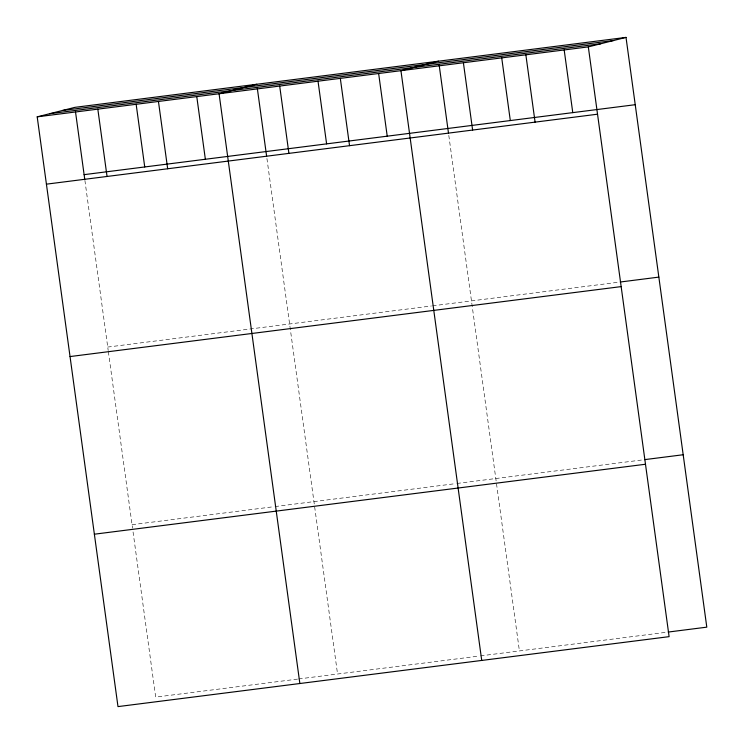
<?xml version="1.0" encoding="UTF-8"?>
<svg xmlns="http://www.w3.org/2000/svg" width="744" height="744" viewBox="0 0 744 744"><rect width="100%" height="100%" fill="white"/><g stroke="black" fill="none" stroke-linecap="round" stroke-linejoin="round"><path stroke-width="0.56" stroke-dasharray="3.72 2.79" d="M107.731 347.067L431.436 305.979M432.58 305.831L619.101 282.153M132.06 524.697L273.894 506.692M275.038 506.552L455.765 483.609M456.909 483.461L643.439 459.792M297.516 679.105L155.682 697.109L132.692 529.291M298.66 678.956L479.387 656.022M480.531 655.873L667.052 632.195M448.799 135.38L519.414 650.935M266.929 158.463L337.553 674.018M84.9 180.401L108.196 350.48M108.354 351.614L132.534 528.147"/><path stroke-width="1.12" d="M626.011 37.395L588.318 46.891L669.107 636.65L117.989 706.605L37.2 116.845L74.893 107.35L626.011 37.395L706.8 627.155L668.186 632.056M256.764 84.258L219.071 93.763L299.86 683.522M438.635 61.175L400.942 70.68L481.731 660.44M62.45 110.484L613.577 40.529M49.634 113.711L600.761 43.757M37.2 116.845L588.318 46.891M84.109 174.654L635.236 104.699M46.416 184.159L597.544 114.204M620.236 282.013L658.849 277.112M70.038 356.562L621.156 286.607M644.574 459.643L683.187 454.742M94.367 534.201L645.494 464.247M564.175 49.885L572.768 112.632M525.859 54.824L535.085 122.128M501.716 57.809L510.31 120.556M463.4 62.747L472.617 130.06M439.099 64.598L448.483 133.083M378.631 73.433L387.224 136.18M340.315 78.371L349.541 145.685M318.014 81.133L326.607 143.88M279.697 86.072L288.914 153.376M257.229 87.68L266.612 156.166M196.76 96.525L205.363 159.263M158.444 101.454L167.67 168.767M136.143 104.216L144.736 166.963M97.827 109.154L107.043 176.458M75.516 111.907L84.742 179.248"/></g></svg>
